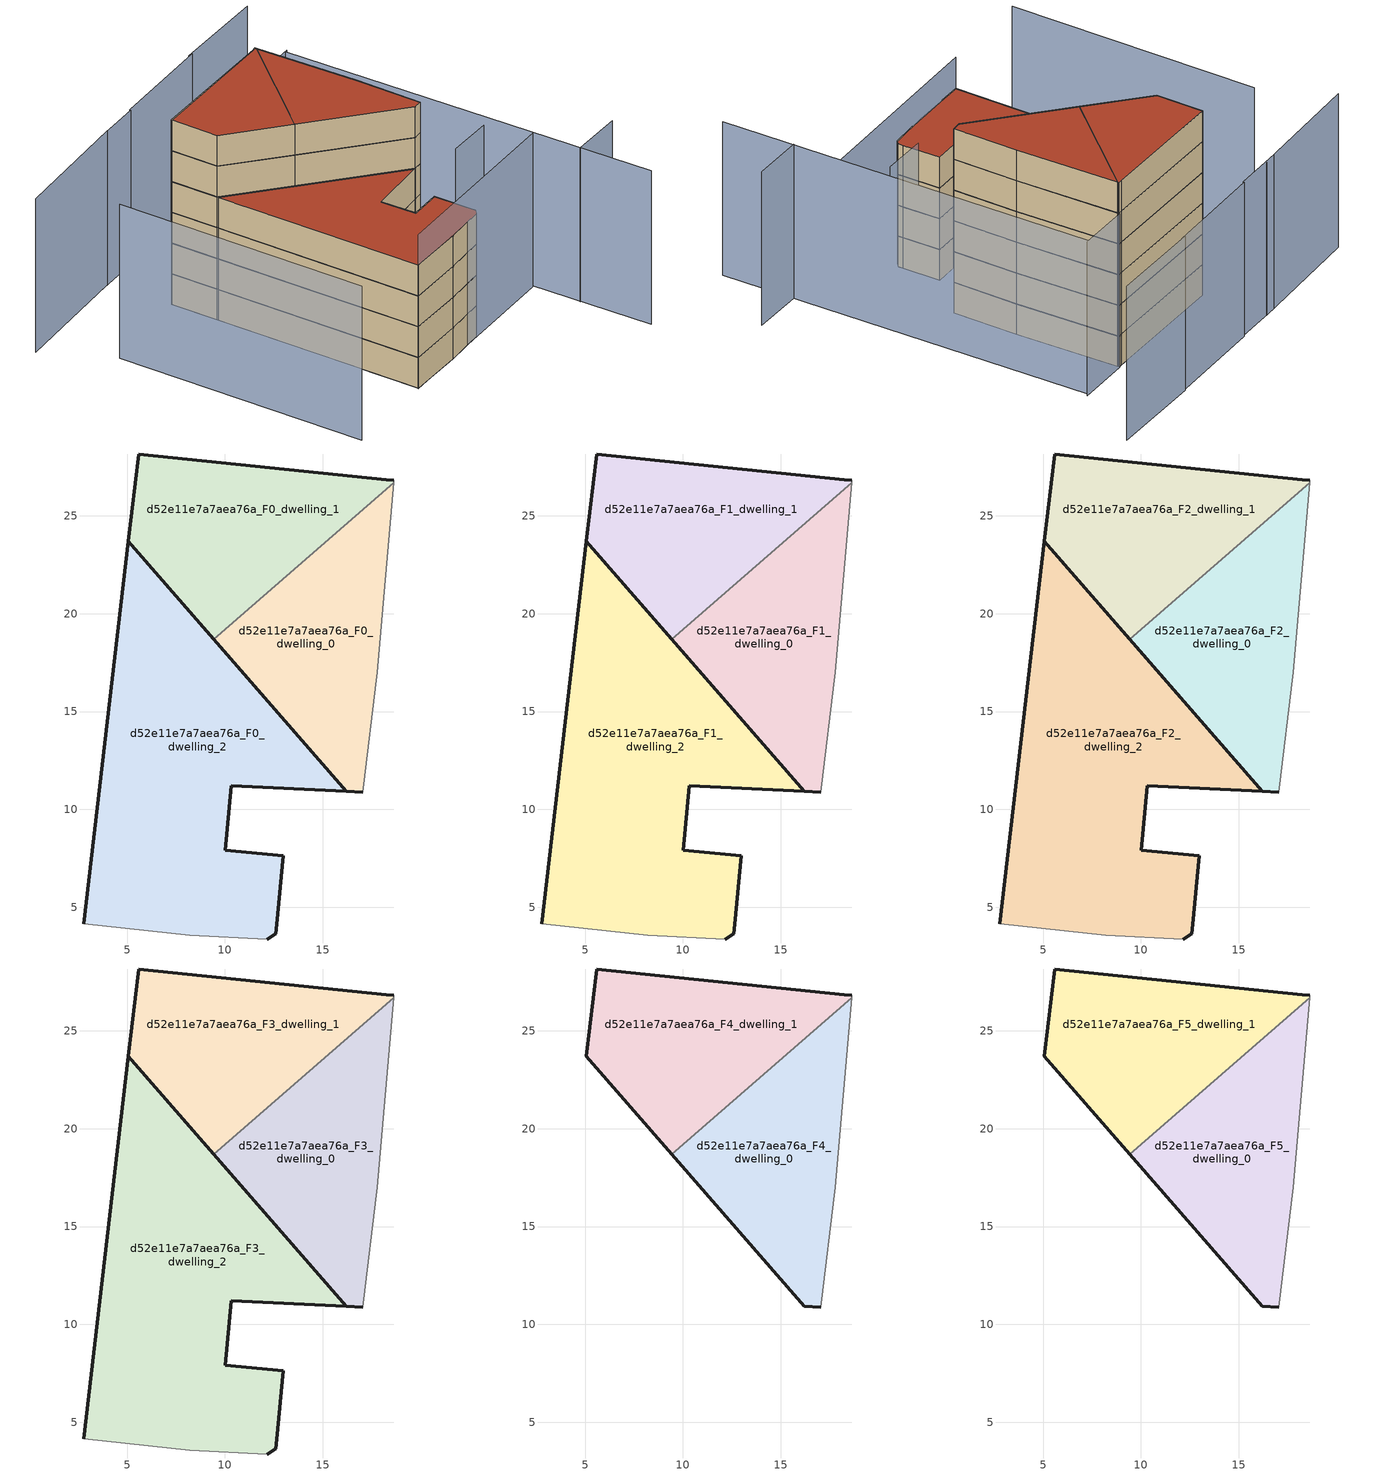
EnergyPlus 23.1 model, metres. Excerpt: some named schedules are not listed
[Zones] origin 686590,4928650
d52e11e7a7aea76a_F0_dwelling_0
 floor ground (EU_floor_Construction): 17.04,10.88 17.79,17.01 18.62,26.69 9.43,18.7 16.19,10.93 z0
 wall outside (EU_wall_Construction): 17.04,10.88 16.19,10.93 9.43,18.7 z0:3
 wall adiabatic (EU_wall_Construction): 18.62,26.69 17.79,17.01 17.04,10.88 z0:3
 wall to d52e11e7a7aea76a_F0_dwelling_1 (EU_wall_Construction): 9.43,18.7 18.62,26.69 z0:3
d52e11e7a7aea76a_F0_dwelling_1
 floor ground (EU_floor_Construction): 18.62,26.69 18.63,26.82 18.25,26.84 5.59,28.16 5.07,23.71 9.43,18.7 z0
 wall outside (EU_wall_Construction): 9.43,18.7 5.07,23.71 5.59,28.16 18.25,26.84 18.63,26.82 z0:3
 wall adiabatic (EU_wall_Construction): 18.63,26.82 18.62,26.69 z0:3
d52e11e7a7aea76a_F0_dwelling_2
 floor ground (EU_floor_Construction): 12.6,3.66 12.65,4.14 12.99,7.64 10.01,7.92 10.31,11.21 16.19,10.93 5.07,23.71 2.78,4.18 8.19,3.59 12.17,3.38 z0
 wall outside (EU_wall_Construction): 2.78,4.18 5.07,23.71 16.19,10.93 10.31,11.21 10.01,7.92 12.99,7.64 12.65,4.14 12.6,3.66 12.17,3.38 z0:3
 wall adiabatic (EU_wall_Construction): 12.17,3.38 8.19,3.59 2.78,4.18 z0:3
d52e11e7a7aea76a_F1_dwelling_0
 floor to d52e11e7a7aea76a_F0_dwelling_0 (EU_floor_Construction): 17.04,10.88 17.79,17.01 18.62,26.69 9.43,18.7 16.19,10.93 z3
 wall outside (EU_wall_Construction): 17.04,10.88 16.19,10.93 9.43,18.7 z3:6
 wall adiabatic (EU_wall_Construction): 18.62,26.69 17.79,17.01 17.04,10.88 z3:6
 wall to d52e11e7a7aea76a_F1_dwelling_1 (EU_wall_Construction): 9.43,18.7 18.62,26.69 z3:6
d52e11e7a7aea76a_F1_dwelling_1
 floor to d52e11e7a7aea76a_F0_dwelling_1 (EU_floor_Construction): 18.62,26.69 18.63,26.82 18.25,26.84 5.59,28.16 5.07,23.71 9.43,18.7 z3
 wall outside (EU_wall_Construction): 9.43,18.7 5.07,23.71 5.59,28.16 18.25,26.84 18.63,26.82 z3:6
 wall adiabatic (EU_wall_Construction): 18.63,26.82 18.62,26.69 z3:6
d52e11e7a7aea76a_F1_dwelling_2
 floor to d52e11e7a7aea76a_F0_dwelling_2 (EU_floor_Construction): 12.6,3.66 12.65,4.14 12.99,7.64 10.01,7.92 10.31,11.21 16.19,10.93 5.07,23.71 2.78,4.18 8.19,3.59 12.17,3.38 z3
 wall outside (EU_wall_Construction): 2.78,4.18 5.07,23.71 16.19,10.93 10.31,11.21 10.01,7.92 12.99,7.64 12.65,4.14 12.6,3.66 12.17,3.38 z3:6
 wall adiabatic (EU_wall_Construction): 12.17,3.38 8.19,3.59 2.78,4.18 z3:6
d52e11e7a7aea76a_F2_dwelling_0
 floor to d52e11e7a7aea76a_F1_dwelling_0 (EU_floor_Construction): 17.04,10.88 17.79,17.01 18.62,26.69 9.43,18.7 16.19,10.93 z6
 wall outside (EU_wall_Construction): 17.04,10.88 16.19,10.93 9.43,18.7 z6:9
 wall adiabatic (EU_wall_Construction): 18.62,26.69 17.79,17.01 17.04,10.88 z6:9
 wall to d52e11e7a7aea76a_F2_dwelling_1 (EU_wall_Construction): 9.43,18.7 18.62,26.69 z6:9
d52e11e7a7aea76a_F2_dwelling_1
 floor to d52e11e7a7aea76a_F1_dwelling_1 (EU_floor_Construction): 18.62,26.69 18.63,26.82 18.25,26.84 5.59,28.16 5.07,23.71 9.43,18.7 z6
 wall outside (EU_wall_Construction): 9.43,18.7 5.07,23.71 5.59,28.16 18.25,26.84 18.63,26.82 z6:9
 wall adiabatic (EU_wall_Construction): 18.63,26.82 18.62,26.69 z6:9
d52e11e7a7aea76a_F2_dwelling_2
 floor to d52e11e7a7aea76a_F1_dwelling_2 (EU_floor_Construction): 12.6,3.66 12.65,4.14 12.99,7.64 10.01,7.92 10.31,11.21 16.19,10.93 5.07,23.71 2.78,4.18 8.19,3.59 12.17,3.38 z6
 wall outside (EU_wall_Construction): 2.78,4.18 5.07,23.71 16.19,10.93 10.31,11.21 10.01,7.92 12.99,7.64 12.65,4.14 12.6,3.66 12.17,3.38 z6:9
 wall adiabatic (EU_wall_Construction): 12.17,3.38 8.19,3.59 2.78,4.18 z6:9
d52e11e7a7aea76a_F3_dwelling_0
 floor to d52e11e7a7aea76a_F2_dwelling_0 (EU_floor_Construction): 17.04,10.88 17.79,17.01 18.62,26.69 9.43,18.7 16.19,10.93 z9
 wall outside (EU_wall_Construction): 17.04,10.88 16.19,10.93 9.43,18.7 z9:12
 wall adiabatic (EU_wall_Construction): 18.62,26.69 17.79,17.01 17.04,10.88 z9:12
 wall to d52e11e7a7aea76a_F3_dwelling_1 (EU_wall_Construction): 9.43,18.7 18.62,26.69 z9:12
d52e11e7a7aea76a_F3_dwelling_1
 floor to d52e11e7a7aea76a_F2_dwelling_1 (EU_floor_Construction): 18.62,26.69 18.63,26.82 18.25,26.84 5.59,28.16 5.07,23.71 9.43,18.7 z9
 wall outside (EU_wall_Construction): 9.43,18.7 5.07,23.71 5.59,28.16 18.25,26.84 18.63,26.82 z9:12
 wall adiabatic (EU_wall_Construction): 18.63,26.82 18.62,26.69 z9:12
d52e11e7a7aea76a_F3_dwelling_2
 floor to d52e11e7a7aea76a_F2_dwelling_2 (EU_floor_Construction): 12.6,3.66 12.65,4.14 12.99,7.64 10.01,7.92 10.31,11.21 16.19,10.93 5.07,23.71 2.78,4.18 8.19,3.59 12.17,3.38 z9
 wall outside (EU_wall_Construction): 2.78,4.18 5.07,23.71 16.19,10.93 10.31,11.21 10.01,7.92 12.99,7.64 12.65,4.14 12.6,3.66 12.17,3.38 z9:12
 wall adiabatic (EU_wall_Construction): 12.17,3.38 8.19,3.59 2.78,4.18 z9:12
 roof outside (EU_roof_Construction): 5.07,23.71 16.19,10.93 10.31,11.21 10.01,7.92 12.99,7.64 12.65,4.14 12.6,3.66 12.17,3.38 8.19,3.59 2.78,4.18 z12
d52e11e7a7aea76a_F4_dwelling_0
 floor to d52e11e7a7aea76a_F3_dwelling_0 (EU_floor_Construction): 17.04,10.88 17.79,17.01 18.62,26.69 9.43,18.7 16.19,10.93 z12
 wall outside (EU_wall_Construction): 17.04,10.88 16.19,10.93 9.43,18.7 z12:15
 wall adiabatic (EU_wall_Construction): 18.62,26.69 17.79,17.01 17.04,10.88 z12:15
 wall to d52e11e7a7aea76a_F4_dwelling_1 (EU_wall_Construction): 9.43,18.7 18.62,26.69 z12:15
d52e11e7a7aea76a_F4_dwelling_1
 floor to d52e11e7a7aea76a_F3_dwelling_1 (EU_floor_Construction): 18.62,26.69 18.63,26.82 18.25,26.84 5.59,28.16 5.07,23.71 9.43,18.7 z12
 wall outside (EU_wall_Construction): 9.43,18.7 5.07,23.71 5.59,28.16 18.25,26.84 18.63,26.82 z12:15
 wall adiabatic (EU_wall_Construction): 18.63,26.82 18.62,26.69 z12:15
d52e11e7a7aea76a_F5_dwelling_0
 floor to d52e11e7a7aea76a_F4_dwelling_0 (EU_floor_Construction): 17.04,10.88 17.79,17.01 18.62,26.69 9.43,18.7 16.19,10.93 z15
 wall outside (EU_wall_Construction): 17.04,10.88 16.19,10.93 9.43,18.7 z15:18
 wall adiabatic (EU_wall_Construction): 18.62,26.69 17.79,17.01 17.04,10.88 z15:18
 wall to d52e11e7a7aea76a_F5_dwelling_1 (EU_wall_Construction): 9.43,18.7 18.62,26.69 z15:18
 roof outside (EU_roof_Construction): 18.62,26.69 17.79,17.01 17.04,10.88 16.19,10.93 9.43,18.7 z18
d52e11e7a7aea76a_F5_dwelling_1
 floor to d52e11e7a7aea76a_F4_dwelling_1 (EU_floor_Construction): 18.62,26.69 18.63,26.82 18.25,26.84 5.59,28.16 5.07,23.71 9.43,18.7 z15
 wall outside (EU_wall_Construction): 9.43,18.7 5.07,23.71 5.59,28.16 18.25,26.84 18.63,26.82 z15:18
 wall adiabatic (EU_wall_Construction): 18.63,26.82 18.62,26.69 z15:18
 roof outside (EU_roof_Construction): 18.63,26.82 18.62,26.69 9.43,18.7 5.07,23.71 5.59,28.16 18.25,26.84 z18
shading: 2.77,4.18 21.05,2.51 / 20.72,-1.99 25.64,-2.54 / 16.08,7.16 20.36,6.68 / 18.64,26.87 23.73,26.36 / 20.09,-8.81 23.51,26.4 / -3.74,28.36 -6.43,4.91 / 28.49,32.28 19.46,33.28 / 19.88,33.16 9.78,34 / 9.77,33.91 4.9,34.36 / 6.04,34.25 -5.95,35.02 z0:15
[Building]
EU S2 Campaign: North Axis=0; Terrain=City; Solar Distribution=FullExterior
[Site:Location]
Bologna: Latitude=44.5; Longitude=11.25; Time Zone=1; Elevation=37
[SizingPeriod:WeatherFileDays]
AnnualSizingPeriod: Begin Month=1; Begin Day of Month=1; End Month=12; End Day of Month=31; Day of Week for Start Day=Monday; Use Weather File Daylight Saving Period=No; Use Weather File Rain and Snow Indicators=No
[MATERIAL]
EU_InternalMass_Material: Roughness=MediumRough; Thickness=0.1; Conductivity=1; Density=1800; Specific Heat=900; Thermal Absorptance=0.9; Solar Absorptance=0.7; Visible Absorptance=0.7
[MATERIAL:NOMASS] Roughness=MediumRough; Thermal Absorptance=0.9; Solar Absorptance=0.7; Visible Absorptance=0.7
Name | Thermal Resistance
EU_wall_NoMass | 0.905828
EU_roof_NoMass | 0.37593
EU_floor_NoMass | 0.67114
[CONSTRUCTION]
EU_wall_Construction: EU_wall_NoMass
EU_roof_Construction: EU_roof_NoMass
EU_floor_Construction: EU_floor_NoMass
EU_InternalMass_Construction: EU_InternalMass_Material
[ZONE] Type=1; Multiplier=1; Ceiling Height=autocalculate; Floor Area=autocalculate; Part of Total Floor Area=Yes
Name | Volume
d52e11e7a7aea76a_F0_dwelling_0 | 211.727
d52e11e7a7aea76a_F1_dwelling_0; d52e11e7a7aea76a_F2_dwelling_0; d52e11e7a7aea76a_F3_dwelling_0; d52e11e7a7aea76a_F4_dwelling_0; d52e11e7a7aea76a_F5_dwelling_0 | 211.726
d52e11e7a7aea76a_F0_dwelling_1 | 211.716
d52e11e7a7aea76a_F1_dwelling_1; d52e11e7a7aea76a_F2_dwelling_1; d52e11e7a7aea76a_F3_dwelling_1; d52e11e7a7aea76a_F4_dwelling_1; d52e11e7a7aea76a_F5_dwelling_1 | 211.715
d52e11e7a7aea76a_F0_dwelling_2; d52e11e7a7aea76a_F1_dwelling_2; d52e11e7a7aea76a_F2_dwelling_2; d52e11e7a7aea76a_F3_dwelling_2 | 423.441
[INTERNALMASS] Construction=EU_InternalMass_Construction
Name | Zone or ZoneList | Surface Area
d52e11e7a7aea76a_F0_dwelling_0_EU_InternalMass | d52e11e7a7aea76a_F0_dwelling_0 | 70.5753
d52e11e7a7aea76a_F0_dwelling_1_EU_InternalMass | d52e11e7a7aea76a_F0_dwelling_1 | 70.572
d52e11e7a7aea76a_F0_dwelling_2_EU_InternalMass | d52e11e7a7aea76a_F0_dwelling_2 | 141.147
d52e11e7a7aea76a_F1_dwelling_0_EU_InternalMass | d52e11e7a7aea76a_F1_dwelling_0 | 70.5753
d52e11e7a7aea76a_F1_dwelling_1_EU_InternalMass | d52e11e7a7aea76a_F1_dwelling_1 | 70.572
d52e11e7a7aea76a_F1_dwelling_2_EU_InternalMass | d52e11e7a7aea76a_F1_dwelling_2 | 141.147
d52e11e7a7aea76a_F2_dwelling_0_EU_InternalMass | d52e11e7a7aea76a_F2_dwelling_0 | 70.5753
d52e11e7a7aea76a_F2_dwelling_1_EU_InternalMass | d52e11e7a7aea76a_F2_dwelling_1 | 70.572
d52e11e7a7aea76a_F2_dwelling_2_EU_InternalMass | d52e11e7a7aea76a_F2_dwelling_2 | 141.147
d52e11e7a7aea76a_F3_dwelling_0_EU_InternalMass | d52e11e7a7aea76a_F3_dwelling_0 | 70.5753
d52e11e7a7aea76a_F3_dwelling_1_EU_InternalMass | d52e11e7a7aea76a_F3_dwelling_1 | 70.572
d52e11e7a7aea76a_F3_dwelling_2_EU_InternalMass | d52e11e7a7aea76a_F3_dwelling_2 | 141.147
d52e11e7a7aea76a_F4_dwelling_0_EU_InternalMass | d52e11e7a7aea76a_F4_dwelling_0 | 141.161
d52e11e7a7aea76a_F4_dwelling_1_EU_InternalMass | d52e11e7a7aea76a_F4_dwelling_1 | 141.146
d52e11e7a7aea76a_F5_dwelling_0_EU_InternalMass | d52e11e7a7aea76a_F5_dwelling_0 | 141.161
d52e11e7a7aea76a_F5_dwelling_1_EU_InternalMass | d52e11e7a7aea76a_F5_dwelling_1 | 141.146
[OTHEREQUIPMENT] Fuel Type=Electricity; Design Level Calculation Method=Watts/Area; Power per Zone Floor Area=1; Fraction Latent=0; Fraction Radiant=0; Fraction Lost=0; Carbon Dioxide Generation Rate=0; EndUse Subcategory=EU_Step8_InternalGains
Name | Zone or ZoneList or Space or SpaceList | Schedule
EU_Step8_InternalGain_d52e11e7a7aea76a_F0_dwelling_0_f000 | d52e11e7a7aea76a_F0_dwelling_0 | EU_Step8_GainSchedule_d52e11e7a7aea76a_F0_dwelling_0_f000
EU_Step8_InternalGain_d52e11e7a7aea76a_F0_dwelling_1_f000 | d52e11e7a7aea76a_F0_dwelling_1 | EU_Step8_GainSchedule_d52e11e7a7aea76a_F0_dwelling_1_f000
EU_Step8_InternalGain_d52e11e7a7aea76a_F0_dwelling_2_f000 | d52e11e7a7aea76a_F0_dwelling_2 | EU_Step8_GainSchedule_d52e11e7a7aea76a_F0_dwelling_2_f000
EU_Step8_InternalGain_d52e11e7a7aea76a_F1_dwelling_0_f000 | d52e11e7a7aea76a_F1_dwelling_0 | EU_Step8_GainSchedule_d52e11e7a7aea76a_F1_dwelling_0_f000
EU_Step8_InternalGain_d52e11e7a7aea76a_F1_dwelling_1_f000 | d52e11e7a7aea76a_F1_dwelling_1 | EU_Step8_GainSchedule_d52e11e7a7aea76a_F1_dwelling_1_f000
EU_Step8_InternalGain_d52e11e7a7aea76a_F1_dwelling_2_f000 | d52e11e7a7aea76a_F1_dwelling_2 | EU_Step8_GainSchedule_d52e11e7a7aea76a_F1_dwelling_2_f000
EU_Step8_InternalGain_d52e11e7a7aea76a_F2_dwelling_0_f000 | d52e11e7a7aea76a_F2_dwelling_0 | EU_Step8_GainSchedule_d52e11e7a7aea76a_F2_dwelling_0_f000
EU_Step8_InternalGain_d52e11e7a7aea76a_F2_dwelling_1_f000 | d52e11e7a7aea76a_F2_dwelling_1 | EU_Step8_GainSchedule_d52e11e7a7aea76a_F2_dwelling_1_f000
EU_Step8_InternalGain_d52e11e7a7aea76a_F2_dwelling_2_f000 | d52e11e7a7aea76a_F2_dwelling_2 | EU_Step8_GainSchedule_d52e11e7a7aea76a_F2_dwelling_2_f000
EU_Step8_InternalGain_d52e11e7a7aea76a_F3_dwelling_0_f000 | d52e11e7a7aea76a_F3_dwelling_0 | EU_Step8_GainSchedule_d52e11e7a7aea76a_F3_dwelling_0_f000
EU_Step8_InternalGain_d52e11e7a7aea76a_F3_dwelling_1_f000 | d52e11e7a7aea76a_F3_dwelling_1 | EU_Step8_GainSchedule_d52e11e7a7aea76a_F3_dwelling_1_f000
EU_Step8_InternalGain_d52e11e7a7aea76a_F3_dwelling_2_f000 | d52e11e7a7aea76a_F3_dwelling_2 | EU_Step8_GainSchedule_d52e11e7a7aea76a_F3_dwelling_2_f000
EU_Step8_InternalGain_d52e11e7a7aea76a_F4_dwelling_0_f000 | d52e11e7a7aea76a_F4_dwelling_0 | EU_Step8_GainSchedule_d52e11e7a7aea76a_F4_dwelling_0_f000
EU_Step8_InternalGain_d52e11e7a7aea76a_F4_dwelling_1_f000 | d52e11e7a7aea76a_F4_dwelling_1 | EU_Step8_GainSchedule_d52e11e7a7aea76a_F4_dwelling_1_f000
EU_Step8_InternalGain_d52e11e7a7aea76a_F5_dwelling_0_f000 | d52e11e7a7aea76a_F5_dwelling_0 | EU_Step8_GainSchedule_d52e11e7a7aea76a_F5_dwelling_0_f000
EU_Step8_InternalGain_d52e11e7a7aea76a_F5_dwelling_1_f000 | d52e11e7a7aea76a_F5_dwelling_1 | EU_Step8_GainSchedule_d52e11e7a7aea76a_F5_dwelling_1_f000
[ZONEVENTILATION:DESIGNFLOWRATE] Schedule=EU_AlwaysOn; Design Flow Rate Calculation Method=AirChanges/Hour; Air Changes per Hour=0.73129; Ventilation Type=Natural; Fan Pressure Rise=0; Fan Total Efficiency=1; Constant Term Coefficient=1; Temperature Term Coefficient=0; Velocity Term Coefficient=0; Velocity Squared Term Coefficient=0; Minimum Indoor Temperature=-100; Maximum Indoor Temperature=100; Delta Temperature=-100; Minimum Outdoor Temperature=-100; Maximum Outdoor Temperature=100; Maximum Wind Speed=40
Name | Zone or ZoneList or Space or SpaceList
EU_ConstantAir_d52e11e7a7aea76a_F0_dwelling_0 | d52e11e7a7aea76a_F0_dwelling_0
EU_ConstantAir_d52e11e7a7aea76a_F0_dwelling_1 | d52e11e7a7aea76a_F0_dwelling_1
EU_ConstantAir_d52e11e7a7aea76a_F0_dwelling_2 | d52e11e7a7aea76a_F0_dwelling_2
EU_ConstantAir_d52e11e7a7aea76a_F1_dwelling_0 | d52e11e7a7aea76a_F1_dwelling_0
EU_ConstantAir_d52e11e7a7aea76a_F1_dwelling_1 | d52e11e7a7aea76a_F1_dwelling_1
EU_ConstantAir_d52e11e7a7aea76a_F1_dwelling_2 | d52e11e7a7aea76a_F1_dwelling_2
EU_ConstantAir_d52e11e7a7aea76a_F2_dwelling_0 | d52e11e7a7aea76a_F2_dwelling_0
EU_ConstantAir_d52e11e7a7aea76a_F2_dwelling_1 | d52e11e7a7aea76a_F2_dwelling_1
EU_ConstantAir_d52e11e7a7aea76a_F2_dwelling_2 | d52e11e7a7aea76a_F2_dwelling_2
EU_ConstantAir_d52e11e7a7aea76a_F3_dwelling_0 | d52e11e7a7aea76a_F3_dwelling_0
EU_ConstantAir_d52e11e7a7aea76a_F3_dwelling_1 | d52e11e7a7aea76a_F3_dwelling_1
EU_ConstantAir_d52e11e7a7aea76a_F3_dwelling_2 | d52e11e7a7aea76a_F3_dwelling_2
EU_ConstantAir_d52e11e7a7aea76a_F4_dwelling_0 | d52e11e7a7aea76a_F4_dwelling_0
EU_ConstantAir_d52e11e7a7aea76a_F4_dwelling_1 | d52e11e7a7aea76a_F4_dwelling_1
EU_ConstantAir_d52e11e7a7aea76a_F5_dwelling_0 | d52e11e7a7aea76a_F5_dwelling_0
EU_ConstantAir_d52e11e7a7aea76a_F5_dwelling_1 | d52e11e7a7aea76a_F5_dwelling_1
[HVACTEMPLATE:THERMOSTAT] Constant Heating Setpoint=20; Constant Cooling Setpoint=50
EU_HeatOnly_d52e11e7a7aea76a_F0_dwelling_0; EU_HeatOnly_d52e11e7a7aea76a_F0_dwelling_1; EU_HeatOnly_d52e11e7a7aea76a_F0_dwelling_2; EU_HeatOnly_d52e11e7a7aea76a_F1_dwelling_0; EU_HeatOnly_d52e11e7a7aea76a_F1_dwelling_1; EU_HeatOnly_d52e11e7a7aea76a_F1_dwelling_2; EU_HeatOnly_d52e11e7a7aea76a_F2_dwelling_0; EU_HeatOnly_d52e11e7a7aea76a_F2_dwelling_1; EU_HeatOnly_d52e11e7a7aea76a_F2_dwelling_2; EU_HeatOnly_d52e11e7a7aea76a_F3_dwelling_0; EU_HeatOnly_d52e11e7a7aea76a_F3_dwelling_1; EU_HeatOnly_d52e11e7a7aea76a_F3_dwelling_2; EU_HeatOnly_d52e11e7a7aea76a_F4_dwelling_0; EU_HeatOnly_d52e11e7a7aea76a_F4_dwelling_1; EU_HeatOnly_d52e11e7a7aea76a_F5_dwelling_0; EU_HeatOnly_d52e11e7a7aea76a_F5_dwelling_1
